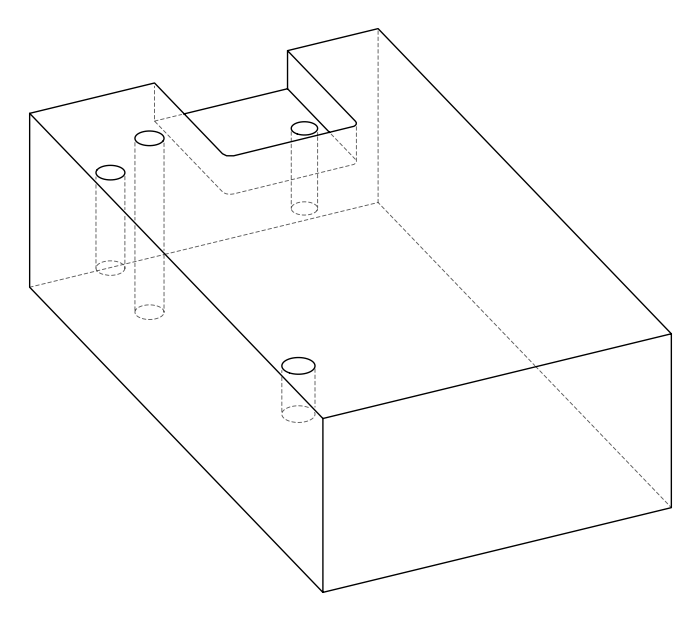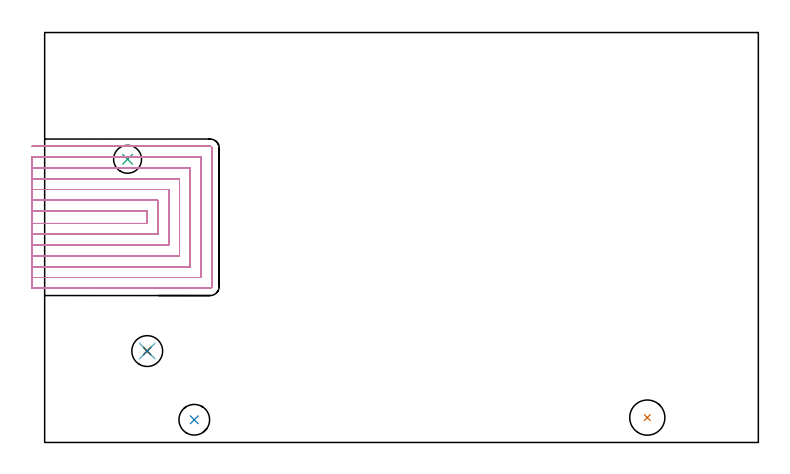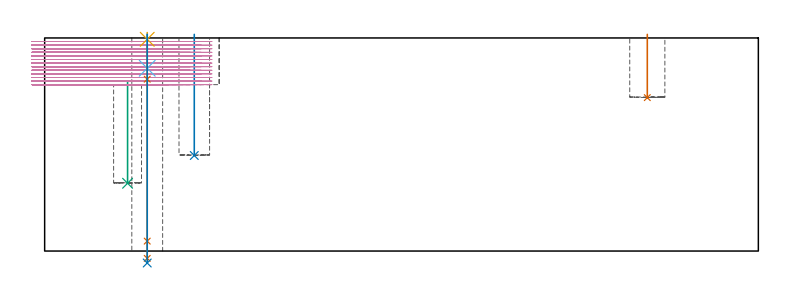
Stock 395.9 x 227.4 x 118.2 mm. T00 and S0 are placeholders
(PLAN: 8 operations, 7 tool changes, 54.1 min)
(1 INDEXABLE_INSERT_DRILL_BLIND_HOLE_FROM_SOLID | STEP1POCKET | NXT0302_010 | 0.14 min | 9805 mm3)
(2 INDEXABLE_INSERT_DRILL_BLIND_HOLE_FROM_SOLID_1 | STEP1POCKET_1 | NXT0302_005 | 0.27 min | 14726 mm3)
(3 INDEXABLE_INSERT_DRILL_BLIND_HOLE_FROM_SOLID_2 | STEP1POCKET_2 | NXT0302_002 | 0.23 min | 15142 mm3)
(4 MILL_SLOT | SLOT_PARTIAL_RECTANGULAR | NXT0201_009 | Follow Part, ap 2, ae 75% | 52.23 min | 212505 mm3)
(5 SPOT_DRILL | STEP1HOLE | NXT0321_9005460120000 | 0.03 min | 15 mm3)
(6 DRILL_BLIND_HOLE_INTO_CENTER | STEP1HOLE | NXT0301_083 | 0.08 min | 1518 mm3)
(7 GUN_DRILL_THROUGH_HOLE | STEP1HOLE | UGT0307_008 | 0.59 min | 9736 mm3)
(8 DRILL_TO_ENLARGE_THROUGH_HOLE | STEP1HOLE | UGT0301_242 | 0.51 min | 15841 mm3)
(TOOL NXT0302_010 | Index. Insert Drill 19.5mm [880-D1950L25-05] | D19.5 PA176 FL98 Z2)
(TOOL NXT0302_005 | Index. Insert Drill 17mm [880-D1700L20-05] | D17 PA176 FL85 Z2)
(TOOL NXT0302_002 | Index. Insert Drill 15.5mm [880-D1550L20-05] | D15.5 PA176 FL78 Z2)
(TOOL NXT0201_009 | ENDMILL 8mm [2P460-0800-NA 1630] | D8 FL26 Z6)
(TOOL NXT0321_9005460120000 | NC Spot Drill, 142deg, 12mm, Carbide, Uncoated | D12 PA142 FL30 Z2)
(TOOL NXT0301_083 | Carbide Drill 11.2mm [860.1-1120-056A1-MM 2214] | D11.2 PA140 FL72 Z2)
(TOOL UGT0307_008 | Gun Drill 11 mm | D11 PA130 FL24 Z1)
(TOOL UGT0301_242 | Twist Drill 17.1 mm | D17.1 PA118 FL130 Z2)
(OP 1 INDEXABLE_INSERT_DRILL_BLIND_HOLE_FROM_SOLID)
G17 G21 G94 G90
T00 M6
G54
G17 G0 G90 X334.3 Y13.8 S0 M3
G43 Z128.2 H1
G94 G81 G98 Z85.1 F250. R120.2
G80
M5
M2
(OP 2 INDEXABLE_INSERT_DRILL_BLIND_HOLE_FROM_SOLID_1)
G17 G21 G94 G90
T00 M6
G54
G17 G0 G90 X83. Y12.6 S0 M3
G43 Z128.2 H1
G94 G81 G98 Z53. F250. R120.2
G80
M5
M2
(OP 3 INDEXABLE_INSERT_DRILL_BLIND_HOLE_FROM_SOLID_2)
G17 G21 G94 G90
T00 M6
G54
G17 G0 G90 X46. Y157.1 S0 M3
G43 Z128.2 H1
G94 G81 G98 Z37.6 F250. R94.3
G80
M5
M2
(OP 4 MILL_SLOT)
G17 G21 G94 G90
T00 M6
G54
G17 G0 G90 X-7. Y121.5 S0 M3
G43 Z128.2 H1
Z116.208
G94 G1 X-4. F250.
X56.8 F500.
Y128.3
X-4.
X-7. F250.
Y115.5
X-4.
X62.8 F500.
Y134.3
X-4.
X-7. F250.
Y109.5
X-4.
X68.8 F500.
Y140.3
X-4.
X-7. F250.
Y103.5
X-4.
X74.8 F500.
Y146.3
X-4.
X-7. F250.
Y97.5
X-4.
X80.8 F500.
Y152.3
X-4.
X-7. F250.
Y91.5
X-4.
X86.8 F500.
Y158.3
X49.543
X46.543 F250.
X45.45
X42.45
X-4. F500.
X-7. F250.
Y85.5
X-4.
X91.8 F500.
G3 X92.8 Y86.5 R1.
G1 Y163.3
G3 X91.8 Y164.3 R1.
G1 X-4.
X-7. F250.
G0 Y121.5 Z114.215
G1 X-4.
X56.8 F500.
Y128.3
X-4.
X-7. F250.
Y115.5
X-4.
X62.8 F500.
Y134.3
X-4.
X-7. F250.
Y109.5
X-4.
X68.8 F500.
Y140.3
X-4.
X-7. F250.
Y103.5
X-4.
X74.8 F500.
Y146.3
X-4.
X-7. F250.
Y97.5
X-4.
X80.8 F500.
Y152.3
X-4.
X-7. F250.
Y91.5
X-4.
X86.8 F500.
Y158.3
X49.543
X46.543 F250.
X45.452
X42.452
X-4. F500.
X-7. F250.
Y85.5
X-4.
X91.8 F500.
G3 X92.8 Y86.5 R1.
G1 Y163.3
G3 X91.8 Y164.3 R1.
G1 X-4.
X-7. F250.
G0 Y121.5 Z112.223
G1 X-4.
X56.8 F500.
Y128.3
X-4.
X-7. F250.
Y115.5
X-4.
X62.8 F500.
Y134.3
X-4.
X-7. F250.
Y109.5
X-4.
X68.8 F500.
Y140.3
X-4.
X-7. F250.
Y103.5
X-4.
X74.8 F500.
Y146.3
X-4.
X-7. F250.
Y97.5
X-4.
X80.8 F500.
Y152.3
X-4.
X-7. F250.
Y91.5
X-4.
X86.8 F500.
Y158.3
X49.543
X46.543 F250.
X45.452
X42.452
X-4. F500.
X-7. F250.
Y85.5
X-4.
X91.8 F500.
G3 X92.8 Y86.5 R1.
G1 Y163.3
G3 X91.8 Y164.3 R1.
G1 X-4.
X-7. F250.
G0 Y121.5 Z110.231
G1 X-4.
X56.8 F500.
Y128.3
X-4.
X-7. F250.
Y115.5
X-4.
X62.8 F500.
Y134.3
X-4.
X-7. F250.
Y109.5
X-4.
X68.8 F500.
Y140.3
X-4.
X-7. F250.
Y103.5
X-4.
X74.8 F500.
Y146.3
X-4.
X-7. F250.
Y97.5
X-4.
X80.8 F500.
Y152.3
X-4.
X-7. F250.
Y91.5
X-4.
X86.8 F500.
Y158.3
X49.543
X46.543 F250.
X45.45
X42.45
X-4. F500.
X-7. F250.
Y85.5
X-4.
X91.8 F500.
G3 X92.8 Y86.5 R1.
G1 Y163.3
G3 X91.8 Y164.3 R1.
G1 X-4.
X-7. F250.
G0 Y121.5 Z108.238
G1 X-4.
X56.8 F500.
Y128.3
X-4.
X-7. F250.
Y115.5
X-4.
X62.8 F500.
Y134.3
X-4.
X-7. F250.
Y109.5
X-4.
X68.8 F500.
Y140.3
X-4.
X-7. F250.
Y103.5
X-4.
X74.8 F500.
Y146.3
X-4.
X-7. F250.
Y97.5
X-4.
X80.8 F500.
Y152.3
X-4.
X-7. F250.
Y91.5
X-4.
X86.8 F500.
Y158.3
X49.543
X46.543 F250.
X45.45
X42.45
X-4. F500.
X-7. F250.
Y85.5
X-4.
X91.8 F500.
G3 X92.8 Y86.5 R1.
G1 Y163.3
G3 X91.8 Y164.3 R1.
G1 X-4.
X-7. F250.
G0 Y121.5 Z106.246
G1 X-4.
X56.8 F500.
Y128.3
X-4.
X-7. F250.
Y115.5
X-4.
X62.8 F500.
Y134.3
X-4.
X-7. F250.
Y109.5
X-4.
X68.8 F500.
Y140.3
X-4.
X-7. F250.
Y103.5
X-4.
X74.8 F500.
Y146.3
X-4.
X-7. F250.
Y97.5
X-4.
X80.8 F500.
Y152.3
X-4.
X-7. F250.
Y91.5
X-4.
X86.8 F500.
Y158.3
X49.543
X46.543 F250.
X45.45
X42.45
X-4. F500.
X-7. F250.
Y85.5
X-4.
X91.8 F500.
G3 X92.8 Y86.5 R1.
G1 Y163.3
G3 X91.8 Y164.3 R1.
G1 X-4.
X-7. F250.
G0 Y121.5 Z104.254
G1 X-4.
X56.8 F500.
Y128.3
X-4.
X-7. F250.
Y115.5
X-4.
X62.8 F500.
Y134.3
X-4.
X-7. F250.
Y109.5
X-4.
X68.8 F500.
Y140.3
X-4.
X-7. F250.
Y103.5
X-4.
X74.8 F500.
Y146.3
X-4.
X-7. F250.
Y97.5
X-4.
X80.8 F500.
Y152.3
X-4.
X-7. F250.
Y91.5
X-4.
X86.8 F500.
Y158.3
X49.543
X46.543 F250.
X45.45
X42.45
X-4. F500.
X-7. F250.
Y85.5
X-4.
X91.8 F500.
G3 X92.8 Y86.5 R1.
G1 Y163.3
G3 X91.8 Y164.3 R1.
G1 X-4.
X-7. F250.
G0 Y121.5 Z102.261
G1 X-4.
X56.8 F500.
Y128.3
X-4.
X-7. F250.
Y115.5
X-4.
X62.8 F500.
Y134.3
X-4.
X-7. F250.
Y109.5
X-4.
X68.8 F500.
Y140.3
X-4.
X-7. F250.
Y103.5
X-4.
X74.8 F500.
Y146.3
X-4.
X-7. F250.
Y97.5
X-4.
X80.8 F500.
Y152.3
X-4.
X-7. F250.
Y91.5
X-4.
X86.8 F500.
Y158.3
X49.543
X46.543 F250.
X45.45
X42.45
X-4. F500.
X-7. F250.
Y85.5
X-4.
X91.8 F500.
G3 X92.8 Y86.5 R1.
G1 Y163.3
G3 X91.8 Y164.3 R1.
G1 X-4.
X-7. F250.
G0 Y121.5 Z100.269
G1 X-4.
X56.8 F500.
Y128.3
X-4.
X-7. F250.
Y115.5
X-4.
X62.8 F500.
Y134.3
X-4.
X-7. F250.
Y109.5
X-4.
X68.8 F500.
Y140.3
X-4.
X-7. F250.
Y103.5
X-4.
X74.8 F500.
Y146.3
X-4.
X-7. F250.
Y97.5
X-4.
X80.8 F500.
Y152.3
X-4.
X-7. F250.
Y91.5
X-4.
X86.8 F500.
Y158.3
X49.542
X46.542 F250.
X45.45
X42.45
X-4. F500.
X-7. F250.
Y85.5
X-4.
X91.8 F500.
G3 X92.8 Y86.5 R1.
G1 Y163.3
G3 X91.8 Y164.3 R1.
G1 X-4.
X-7. F250.
G0 Y121.5 Z98.277
G1 X-4.
X56.8 F500.
Y128.3
X-4.
X-7. F250.
Y115.5
X-4.
X62.8 F500.
Y134.3
X-4.
X-7. F250.
Y109.5
X-4.
X68.8 F500.
Y140.3
X-4.
X-7. F250.
Y103.5
X-4.
X74.8 F500.
Y146.3
X-4.
X-7. F250.
Y97.5
X-4.
X80.8 F500.
Y152.3
X-4.
X-7. F250.
Y91.5
X-4.
X86.8 F500.
Y158.3
X49.542
X46.542 F250.
X45.45
X42.45
X-4. F500.
X-7. F250.
Y85.5
X-4.
X91.8 F500.
G3 X92.8 Y86.5 R1.
G1 Y163.3
G3 X91.8 Y164.3 R1.
G1 X-4.
X-7. F250.
G0 Y121.5 Z96.285
G1 X-4.
X56.8 F500.
Y128.3
X-4.
X-7. F250.
Y115.5
X-4.
X62.8 F500.
Y134.3
X-4.
X-7. F250.
Y109.5
X-4.
X68.8 F500.
Y140.3
X-4.
X-7. F250.
Y103.5
X-4.
X74.8 F500.
Y146.3
X-4.
X-7. F250.
Y97.5
X-4.
X80.8 F500.
Y152.3
X-4.
X-7. F250.
Y91.5
X-4.
X86.8 F500.
Y158.3
X49.543
X46.543 F250.
X45.45
X42.45
X-4. F500.
X-7. F250.
Y85.5
X-4.
X91.8 F500.
G3 X92.8 Y86.5 R1.
G1 Y163.3
G3 X91.8 Y164.3 R1.
G1 X-4.
X-7. F250.
G0 Y121.5 Z94.292
G1 X-4.
X56.8 F500.
Y128.3
X-4.
X-7. F250.
Y115.5
X-4.
X62.8 F500.
Y134.3
X-4.
X-7. F250.
Y109.5
X-4.
X68.8 F500.
Y140.3
X-4.
X-7. F250.
Y103.5
X-4.
X74.8 F500.
Y146.3
X-4.
X-7. F250.
Y97.5
X-4.
X80.8 F500.
Y152.3
X-4.
X-7. F250.
Y91.5
X-4.
X86.8 F500.
Y158.3
X49.543
X46.543 F250.
X45.45
X42.45
X-4. F500.
X-7. F250.
Y85.5
X-4.
X91.8 F500.
G3 X92.8 Y86.5 R1.
G1 Y163.3
G3 X91.8 Y164.3 R1.
G1 X-4.
X-7. F250.
G0 Y121.5 Z92.3
G1 X-4.
X56.8 F500.
Y128.3
X-4.
X-7. F250.
Y115.5
X-4.
X62.8 F500.
Y134.3
X-4.
X-7. F250.
Y109.5
X-4.
X68.8 F500.
Y140.3
X-4.
X-7. F250.
Y103.5
X-4.
X74.8 F500.
Y146.3
X-4.
X-7. F250.
Y97.5
X-4.
X80.8 F500.
Y152.3
X-4.
X-7. F250.
Y91.5
X-4.
X86.8 F500.
Y158.3
X49.543
X46.543 F250.
X45.45
X42.45
X-4. F500.
X-7. F250.
Y85.5
X-4.
X91.8 F500.
G3 X92.8 Y86.5 R1.
G1 Y163.3
G3 X91.8 Y164.3 R1.
G1 X-4.
X-7. F250.
G0 Z128.2
M5
M2
(OP 5 SPOT_DRILL)
G17 G21 G94 G90
T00 M6
G54
G17 G0 G90 X56.9 Y50.7 S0 M3
G43 Z128.2 H0
G94 G81 G98 Z117.464 F250. R121.2
G80
M5
M2
(OP 6 DRILL_BLIND_HOLE_INTO_CENTER)
G17 G21 G94 G90
T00 M6
G54
G17 G0 G90 X56.9 Y50.7 S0 M3
G43 Z128.2 H1
G94 G81 G98 Z101.4 F250. R120.2
G80
M5
M2
(OP 7 GUN_DRILL_THROUGH_HOLE)
G17 G21 G94 G90
T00 M6
G54
G17 G0 G90 X56.9 Y50.7 M8
G43 Z128.2 H0
Z114.303
S716 M3
G94 G1 Z95.337 F125. M26
G4 X.084
Z5.5 F250.
G4 X.084
Z-4.065 F125.
G4 X.084
M5
M9
G0 Z114.303
Z128.2
M2
(OP 8 DRILL_TO_ENLARGE_THROUGH_HOLE)
G17 G21 G94 G90
T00 M6
G54
G17 G0 G90 X56.9 Y50.7 S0 M3
G43 Z128.2 H0
G94 G73 G98 Z-6.637 F250. Q15.605 R120.2
G80
M5
M2
